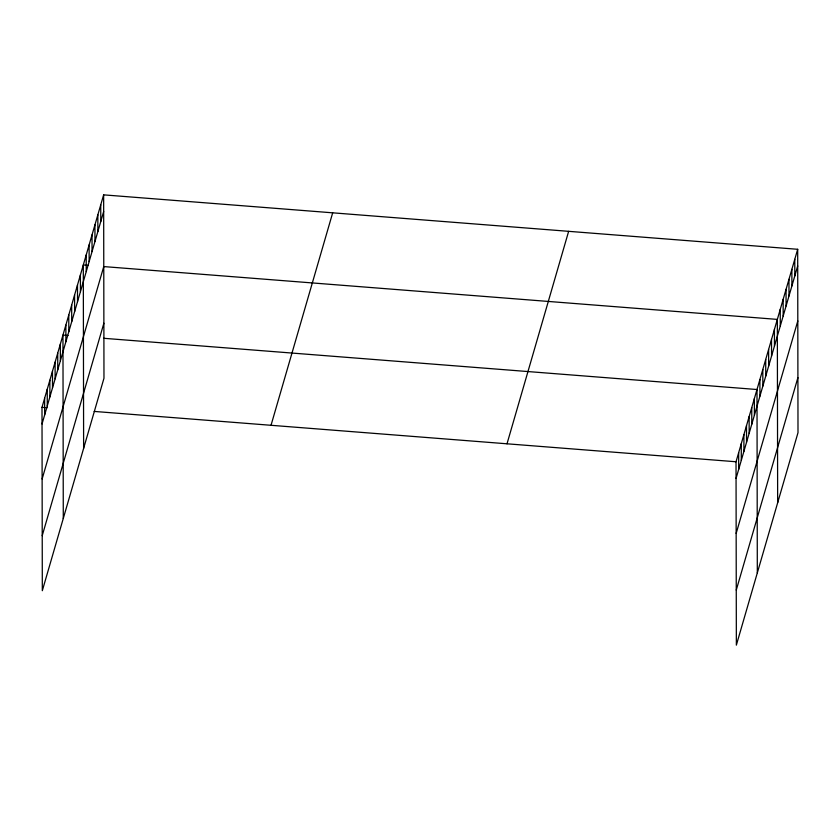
<?xml version="1.0" encoding="UTF-8"?>
<svg xmlns="http://www.w3.org/2000/svg" width="840" height="840" viewBox="0 0 840 840"><rect width="100%" height="100%" fill="white"/><g stroke="black" fill="none" stroke-linecap="round" stroke-linejoin="round"><path stroke-width="1.26" d="M103.645 194.859L103.971 378.242L42.315 590.709L42 407.337L103.645 194.859L797.685 249.291L798 432.663L736.355 645.141L736.029 461.759L797.685 249.291M42.032 423.969L103.677 211.502M42.126 479L103.772 266.522M42.221 535.689L103.877 323.211M271.026 425.292L332.682 212.825M507.003 443.804L568.649 231.326M736.061 478.401L797.706 265.923M736.155 533.432L797.8 320.954M736.26 590.121L797.905 377.643M88.389 265.377L83.307 264.978L83.622 448.35M103.667 266.574L777.336 319.399L777.651 502.782M68.05 335.496L62.958 335.097L63.284 518.469M103.677 338.289L756.998 389.519L757.312 572.901M42 407.337L47.093 407.736M94.164 411.421L736.029 461.759M794.776 259.308L794.798 275.94M791.868 269.325L791.9 285.957M788.96 279.342L788.991 295.974M786.051 289.359L786.082 305.991M783.153 299.376L783.174 316.008M780.245 309.393L780.276 326.025M774.428 329.417L774.459 346.059M771.519 339.433L771.55 356.076M768.621 349.451L768.642 366.093M765.712 359.468L765.744 376.11M762.804 369.485L762.836 386.127M759.896 379.502L759.927 396.144M754.373 398.548L754.404 415.191M751.748 407.579L751.779 424.221M749.133 416.608L749.165 433.251M746.508 425.639L746.54 442.281M743.894 434.669L743.925 451.311M741.269 443.699L741.3 460.341M738.654 452.729L738.686 469.371M100.737 204.876L100.769 221.519M97.839 214.893L97.86 231.536M94.93 224.91L94.962 241.542M92.022 234.927L92.053 251.559M89.114 244.944L89.145 261.576M86.216 254.961L86.236 271.593M80.398 274.995L80.43 291.627M77.49 285.012L77.522 301.644M74.582 295.029L74.613 311.661M71.683 305.046L71.705 321.678M68.775 315.063L68.806 331.695M65.867 325.08L65.898 341.712M60.343 344.127L60.365 360.759M57.718 353.157L57.75 369.789M55.104 362.187L55.125 378.819M52.479 371.217L52.511 387.849M49.865 380.247L49.886 396.879M47.24 389.277L47.271 405.909M44.625 398.307L44.646 414.939"/></g></svg>
